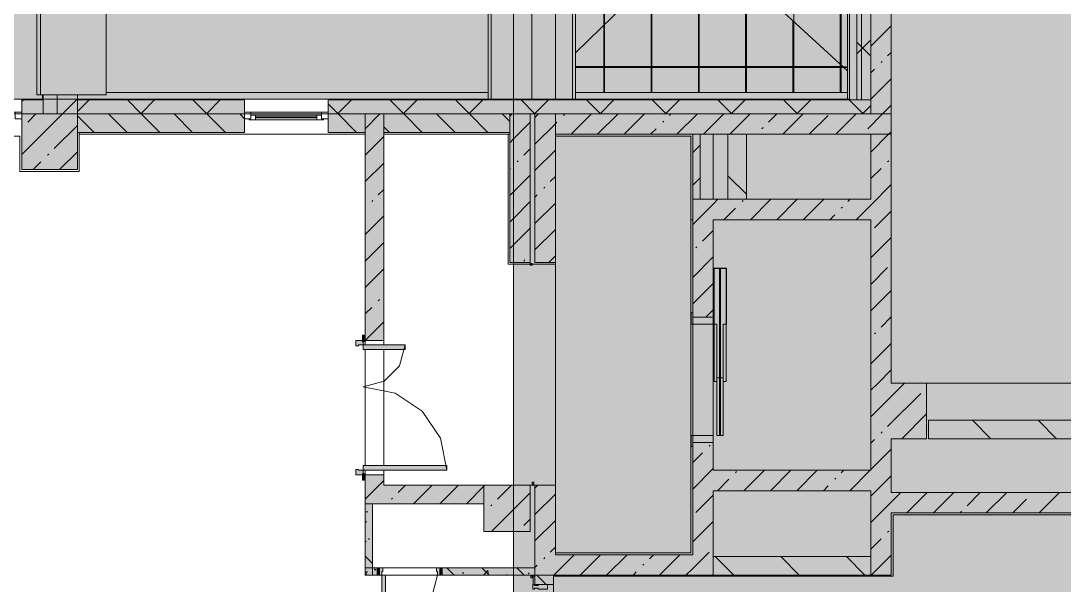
# Model space of a CAD drawing. Header units: millimetres. Extents: x -3817 to 677485, y -22715 to 103890.
# Drawn here: x 24211 to 24299.5, y -19524.2 to -19476.3 of the extents above; entities that cross this region are included whole.
import ezdxf

# ---------------------------------------------------------------- set-up
doc = ezdxf.new("R2010")
doc.units = ezdxf.units.MM
doc.layers.add('PDF _Геометрия', color=7, linetype='Continuous', true_color=0x1d1d1d)
doc.layers.add('PDF _Сплошная заливка', color=7, linetype='Continuous', true_color=0xffffff)

msp = doc.modelspace()

# ---------------------------------------------------------------- hatches: boundary and pattern name
at = {"layer": 'PDF _Сплошная заливка', "true_color": 0xd9d9d9, "transparency": 33554559}
for points in [[(23943.852, -19487.539), (23949.067, -19487.516), (23949.067, -19482.948), (24256.364, -19482.948), (24256.364, -19415.783), (24218.318, -19415.783), (24218.318, -19388.148), (23932.209, -19388.148), (23932.209, -19487.539)], [(24545.772, -19605.855), (24548.4, -19605.855), (24548.4, -19577.982), (24617.059, -19577.982), (24617.059, -19388.539), (24281.166, -19388.539), (24281.166, -19415.783), (24252.821, -19415.783), (24252.821, -19605.855), (24516.41, -19605.855)], [(24281.953, -19482.948), (24282.347, -19482.948), (24282.347, -19389.314), (24281.953, -19389.314), (24281.953, -19478.711)], [(24281.166, -19480.569), (24281.166, -19425.389), (24269.276, -19460.177), (24269.276, -19469.626), (24279.147, -19478.711)], [(24258.086, -19479.01), (24267.702, -19469.626), (24267.702, -19460.177), (24258.086, -19430.345), (24258.086, -19478.711)], [(24271.234, -19482.381), (24281.166, -19482.381), (24281.166, -19480.569), (24269.276, -19469.626), (24267.702, -19469.626), (24258.086, -19479.01), (24258.086, -19482.381), (24269.276, -19482.381)], [(24215.45, -19482.948), (24215.814, -19482.948), (24215.814, -19482.56), (24214.082, -19482.56), (24214.082, -19482.948)], [(24270.964, -19484.192), (24283.134, -19484.192), (24283.134, -19483.011), (24252.821, -19483.011), (24252.821, -19484.192), (24266.834, -19484.192)], [(24254.631, -19496.79), (24256.364, -19496.79), (24256.364, -19484.192), (24254.631, -19484.192), (24254.631, -19496.321)], [(24284.866, -19485.924), (24284.866, -19484.192), (24256.364, -19484.192), (24256.364, -19485.924), (24281.515, -19485.924)], [(24283.134, -19493.168), (24283.134, -19491.436), (24269.749, -19491.436), (24269.749, -19493.168), (24281.515, -19493.168)], [(24284.866, -19511.75), (24287.859, -19511.75), (24287.859, -19507.026), (24283.134, -19507.026), (24283.134, -19511.75)], [(24283.134, -19516.159), (24283.134, -19514.427), (24269.749, -19514.427), (24269.749, -19516.159), (24281.515, -19516.159)], [(24256.364, -19523.325), (24256.364, -19515.687), (24254.631, -19515.687), (24254.631, -19523.325), (24256.206, -19523.325)], [(24268.017, -19523.325), (24268.017, -19521.592), (24256.364, -19521.592), (24256.364, -19523.325), (24266.834, -19523.325)], [(24283.134, -19523.325), (24283.134, -19521.75), (24269.749, -19521.75), (24269.749, -19523.325), (24281.515, -19523.325)]]:
    msp.add_hatch(color=254, dxfattribs=at).paths.add_polyline_path(points)
h = msp.add_hatch(color=254, dxfattribs=at)
h.paths.add_polyline_path([(24283.134, -19484.192), (24284.866, -19484.192), (24284.866, -19472.382), (24283.134, -19472.382), (24283.134, -19478.711)], flags=0)
h.paths.add_polyline_path([(24284.866, -19467.657), (24284.866, -19425.139), (24283.134, -19425.139), (24283.134, -19467.657), (24284.423, -19467.657)], flags=0)
h.paths.add_polyline_path([(24283.134, -19420.415), (24284.866, -19420.415), (24284.866, -19395.219), (24283.134, -19395.219), (24283.134, -19419.627)], flags=0)
at = {"layer": 'PDF _Сплошная заливка', "transparency": 33554559}
h = msp.add_hatch(color=256, dxfattribs=at)
h.paths.add_polyline_path([(24181.382, -19484.192), (24204.003, -19484.192), (24204.003, -19483.011), (24187.523, -19483.019), (24187.468, -19483.523), (24181.437, -19483.523), (24181.382, -19483.011), (24152.826, -19483.019), (24152.771, -19483.523), (24143.588, -19483.504), (24143.535, -19483.011), (24106.999, -19483.019), (24106.944, -19483.523), (24100.912, -19483.523), (24100.857, -19483.011), (24067.575, -19483.019), (24067.52, -19483.523), (24066.158, -19483.499), (24066.158, -19483.011), (24052.434, -19483.011), (24052.434, -19484.192), (24164.067, -19484.192)], flags=0)
h.paths.add_polyline_path([(24211.09, -19484.192), (24212.9, -19484.192), (24212.845, -19483.011), (24211.09, -19483.011), (24211.09, -19483.114)], flags=0)
h.paths.add_polyline_path([(24215.814, -19484.192), (24229.987, -19484.192), (24229.987, -19483.011), (24215.814, -19483.011), (24215.814, -19483.114)], flags=0)
h.paths.add_polyline_path([(24252.821, -19484.192), (24252.821, -19483.011), (24237.073, -19483.011), (24237.073, -19484.192), (24252.153, -19484.192)], flags=0)
h.paths.add_polyline_path([(23973.214, -19484.192), (24004.404, -19484.192), (24004.404, -19483.011), (23951.492, -19483.011), (23951.492, -19483.46), (23950.311, -19483.46), (23950.311, -19484.192), (23958.533, -19484.192)], flags=0)
h.paths.add_polyline_path([(24028.025, -19484.192), (24028.025, -19483.011), (24023.301, -19483.011), (24023.301, -19484.192), (24024.597, -19484.192)], flags=0)
h.paths.add_polyline_path([(24011.49, -19484.192), (24016.215, -19484.192), (24016.215, -19483.011), (24011.49, -19483.011)], flags=0)
for points in [[(24215.814, -19484.192), (24215.814, -19482.948), (24214.082, -19482.948), (24214.082, -19484.192), (24215.45, -19484.192)], [(24211.09, -19488.916), (24215.814, -19488.916), (24215.814, -19484.192), (24211.09, -19484.192), (24211.09, -19487.516)], [(24250.301, -19517.262), (24250.301, -19515.687), (24241.797, -19515.687), (24241.797, -19517.262), (24244.812, -19517.262)], [(24252.153, -19519.624), (24252.821, -19519.624), (24252.821, -19515.687), (24250.301, -19515.687), (24250.301, -19519.624)]]:
    msp.add_hatch(color=256, dxfattribs=at).paths.add_polyline_path(points)
h = msp.add_hatch(color=256, dxfattribs=at)
h.paths.add_polyline_path([(24252.153, -19485.767), (24252.505, -19485.767), (24252.505, -19484.192), (24241.797, -19484.192), (24241.797, -19485.767), (24244.812, -19485.767)], flags=0)
h.paths.add_polyline_path([(24215.814, -19485.767), (24229.987, -19485.767), (24229.987, -19484.192), (24215.814, -19484.192)], flags=0)
h.paths.add_polyline_path([(24237.073, -19485.767), (24240.222, -19485.767), (24240.222, -19484.192), (24237.073, -19484.192)], flags=0)
h = msp.add_hatch(color=256, dxfattribs=at)
h.paths.add_polyline_path([(24240.222, -19517.262), (24241.797, -19517.262), (24241.797, -19514.821), (24240.222, -19514.821)], flags=0)
h.paths.add_polyline_path([(24240.222, -19503.404), (24241.797, -19503.404), (24241.797, -19484.192), (24240.222, -19484.192), (24240.222, -19496.321)], flags=0)
at = {"layer": 'PDF _Сплошная заливка', "true_color": 0xd9d9d9, "transparency": 33554559}
h = msp.add_hatch(color=254, dxfattribs=at)
h.paths.add_polyline_path([(24268.017, -19523.325), (24269.749, -19523.325), (24269.749, -19512.065), (24268.017, -19512.065), (24268.017, -19521.592)], flags=0)
h.paths.add_polyline_path([(24268.393, -19501.436), (24269.749, -19501.436), (24269.749, -19491.436), (24268.017, -19491.436), (24268.017, -19501.436)], flags=0)
at = {"layer": 'PDF _Сплошная заливка', "true_color": 0xe2e2e2, "transparency": 33554559}
h = msp.add_hatch(color=254, dxfattribs=at)
h.paths.add_polyline_path([(24240.065, -19514.821), (24240.065, -19514.427), (24239.435, -19514.349), (24239.435, -19514.821)], flags=0)
h.paths.add_polyline_path([(24239.435, -19503.877), (24239.671, -19503.798), (24240.065, -19503.798), (24240.065, -19503.404), (24239.435, -19503.404)], flags=0)
at = {"layer": 'PDF _Сплошная заливка', "true_color": 0xd9d9d9, "transparency": 33554559}
h = msp.add_hatch(color=254, dxfattribs=at)
h.paths.add_polyline_path([(24330.377, -19511.75), (24330.377, -19510.176), (24288.016, -19510.176), (24288.016, -19511.75), (24310.877, -19511.75)], flags=0)
h.paths.add_polyline_path([(24358.328, -19511.75), (24358.328, -19510.176), (24335.101, -19510.176), (24335.101, -19511.75)], flags=0)
at = {"layer": 'PDF _Сплошная заливка', "transparency": 33554559}
h = msp.add_hatch(color=256, dxfattribs=at)
h.paths.add_polyline_path([(24240.222, -19523.325), (24241.246, -19523.325), (24241.246, -19522.695), (24240.222, -19522.735)], flags=0)
h.paths.add_polyline_path([(24252.153, -19523.325), (24252.821, -19523.325), (24252.821, -19522.695), (24246.758, -19522.735), (24246.758, -19523.325)], flags=0)
at = {"layer": 'PDF _Сплошная заливка', "true_color": 0xe2e2e2, "transparency": 33554559}
h = msp.add_hatch(color=254, dxfattribs=at)
h.paths.add_polyline_path([(24241.64, -19523.325), (24241.718, -19522.695), (24241.443, -19522.735), (24241.443, -19523.325)], flags=0)
h.paths.add_polyline_path([(24246.364, -19523.325), (24246.561, -19523.325), (24246.561, -19522.695), (24246.295, -19522.735), (24246.364, -19523.01)], flags=0)

# ---------------------------------------------------------------- linework, layer by layer
at = {"layer": 'PDF _Геометрия', "color": 8, "lineweight": 9, "true_color": 0x808080}
msp.add_lwpolyline([(24256.364, -19415.783), (24218.318, -19415.783), (24218.318, -19388.148), (23932.209, -19388.148), (23932.209, -19487.539), (23949.067, -19487.539), (23949.067, -19482.948), (24252.821, -19482.948)], dxfattribs=at)
at = {"layer": 'PDF _Геометрия', "color": 8, "lineweight": 9, "true_color": 0x737373}
for points in [[(24252.821, -19496.79), (24254.238, -19496.79), (24254.238, -19484.192), (24252.821, -19484.192), (24283.134, -19484.192), (24283.134, -19483.011), (24283.134, -19482.948), (24283.134, -19390.495), (24302.031, -19390.495), (24302.031, -19388.539), (24302.031, -19390.495), (24326.44, -19390.495), (24326.44, -19388.539), (24326.44, -19390.495), (24335.103, -19390.495), (24335.103, -19388.539), (24335.103, -19390.495), (24342.19, -19390.495)], [(24302.031, -19389.707), (24283.134, -19389.707), (24282.347, -19389.707), (24282.347, -19482.948), (24282.347, -19483.011), (24281.953, -19483.011), (24281.953, -19482.948), (24281.953, -19389.314), (24282.347, -19389.314), (24283.134, -19389.314), (24302.031, -19389.314)], [(24281.717, -19419.627), (24283.134, -19419.627), (24283.134, -19484.192), (24284.866, -19484.192), (24284.866, -19472.382), (24284.866, -19477.106)], [(24212.673, -19421.617), (24212.673, -19482.56)], [(24250.693, -19421.831), (24250.937, -19421.831), (24252.821, -19421.831), (24250.927, -19421.831), (24250.68, -19421.831), (24250.674, -19421.831), (24250.672, -19421.831), (24250.672, -19482.948)], [(24250.927, -19421.831), (24250.927, -19482.948)], [(24281.166, -19421.659), (24281.166, -19482.948), (24252.821, -19482.948)], [(24258.086, -19482.948), (24258.086, -19421.831), (24258.084, -19421.831), (24258.078, -19421.831), (24257.83, -19421.831), (24256.364, -19421.831), (24257.82, -19421.831), (24258.064, -19421.831)], [(24257.83, -19482.948), (24257.83, -19421.831)], [(24281.323, -19421.659), (24281.323, -19482.948), (24281.323, -19482.987), (24281.323, -19483.011), (24281.953, -19483.011)], [(24258.078, -19479.018), (24267.702, -19469.626), (24267.702, -19460.177), (24258.078, -19430.321)], [(24267.702, -19469.626), (24269.276, -19469.626), (24281.17, -19480.573)], [(24283.134, -19478.455), (24284.866, -19476.723)], [(24281.953, -19479.097), (24282.347, -19478.704), (24283.134, -19477.916)], [(24283.134, -19479.289), (24282.347, -19478.501), (24281.953, -19478.108)], [(24284.558, -19479.276), (24284.866, -19478.968)], [(24284.866, -19479.468), (24284.866, -19484.192)], [(24283.134, -19480.7), (24283.435, -19480.399)], [(24283.996, -19479.838), (24284.09, -19479.744)], [(24283.134, -19482.945), (24284.866, -19481.213)], [(24204.003, -19482.948), (24211.09, -19482.948)], [(24212.396, -19482.56), (24212.683, -19482.56), (24218.236, -19482.56)], [(24217.798, -19482.56), (24212.83, -19482.56)], [(24217.782, -19482.56), (24212.845, -19482.56), (24212.845, -19482.948)], [(24212.861, -19482.948), (24212.861, -19482.56)], [(24212.9, -19482.948), (24212.9, -19482.56)], [(24215.798, -19482.932), (24215.814, -19482.916)], [(24215.814, -19482.948), (24215.814, -19482.56)], [(24218.014, -19482.56), (24218.165, -19482.56)], [(24218.174, -19482.56), (24218.026, -19482.56)], [(24229.987, -19482.948), (24237.073, -19482.948)], [(24281.323, -19482.987), (24252.821, -19482.987)], [(24282.347, -19483.011), (24283.134, -19483.011), (24282.347, -19483.011), (24281.953, -19483.011), (24281.323, -19483.011), (24252.821, -19483.011)], [(24254.632, -19484.192), (24253.451, -19483.011)], [(24254.588, -19484.192), (24255.769, -19483.011)], [(24260.2, -19484.192), (24259.019, -19483.011)], [(24260.156, -19484.192), (24261.337, -19483.011)], [(24265.767, -19484.192), (24264.586, -19483.011)], [(24265.723, -19484.192), (24266.904, -19483.011)], [(24271.335, -19484.192), (24270.154, -19483.011)], [(24271.291, -19484.192), (24272.472, -19483.011)], [(24276.903, -19484.192), (24275.721, -19483.011)], [(24276.858, -19484.192), (24278.04, -19483.011)], [(24281.166, -19482.948), (24281.323, -19482.948)], [(24282.47, -19484.192), (24281.289, -19483.011)], [(24282.426, -19484.192), (24283.134, -19483.484)], [(24282.874, -19485.45), (24284.132, -19484.192), (24284.866, -19483.458)], [(24252.821, -19486.318), (24254.238, -19484.902)], [(24254.631, -19484.508), (24254.947, -19484.192)], [(24271.009, -19491.436), (24272.583, -19491.436), (24272.583, -19485.924), (24284.866, -19485.924), (24284.866, -19484.192), (24256.364, -19484.192), (24256.364, -19485.924), (24268.017, -19485.924), (24268.017, -19491.436), (24268.647, -19491.436), (24268.647, -19485.924), (24271.009, -19485.924), (24271.009, -19491.436), (24269.749, -19491.436), (24268.017, -19491.436), (24268.017, -19501.436), (24269.749, -19501.436), (24269.749, -19493.168), (24283.134, -19493.168), (24283.134, -19507.026), (24283.134, -19511.75), (24283.134, -19514.427), (24269.749, -19514.427), (24269.749, -19512.065), (24268.017, -19512.065), (24268.017, -19521.592), (24256.364, -19521.592), (24256.364, -19515.687), (24254.631, -19515.687), (24254.631, -19523.325), (24256.206, -19523.325), (24256.364, -19523.325), (24268.017, -19523.325), (24269.749, -19523.325), (24283.134, -19523.325), (24283.134, -19521.75), (24283.134, -19516.159), (24269.749, -19516.159), (24269.749, -19521.75), (24283.134, -19521.75)], [(24254.631, -19486.753), (24256.364, -19485.021), (24256.495, -19484.889)], [(24257.057, -19484.328), (24257.15, -19484.234)], [(24257.705, -19485.924), (24259.437, -19484.192)], [(24259.95, -19485.924), (24261.682, -19484.192)], [(24262.195, -19485.924), (24263.927, -19484.192)], [(24265.475, -19484.889), (24265.569, -19484.795)], [(24266.037, -19484.328), (24266.172, -19484.192)], [(24266.685, -19485.924), (24268.417, -19484.192)], [(24268.93, -19485.924), (24270.662, -19484.192)], [(24271.175, -19485.924), (24272.907, -19484.192)], [(24274.455, -19484.889), (24275.152, -19484.192)], [(24275.665, -19485.924), (24277.397, -19484.192)], [(24277.91, -19485.924), (24279.506, -19484.328)], [(24280.155, -19485.924), (24281.887, -19484.192)], [(24264.44, -19485.924), (24264.914, -19485.45)], [(24269.749, -19491.436), (24269.749, -19485.924), (24268.647, -19485.924), (24268.017, -19485.924), (24268.017, -19491.436)], [(24272.583, -19485.924), (24271.009, -19485.924)], [(24284.866, -19507.026), (24284.866, -19485.924), (24283.134, -19485.924), (24283.134, -19491.436), (24272.583, -19491.436)], [(24273.894, -19485.45), (24273.987, -19485.357)], [(24282.4, -19485.924), (24282.406, -19485.918)], [(24283.134, -19487.435), (24284.645, -19485.924), (24284.866, -19485.703)], [(24284.866, -19485.924), (24284.866, -19488.995)], [(24253.689, -19487.695), (24254.238, -19487.147)], [(24254.631, -19488.998), (24256.364, -19487.266)], [(24268.017, -19487.466), (24268.647, -19486.837)], [(24253.128, -19488.256), (24253.221, -19488.163)], [(24284.558, -19488.256), (24284.651, -19488.163)], [(24252.821, -19490.808), (24254.238, -19489.392)], [(24272.583, -19491.008), (24271.009, -19489.433)], [(24283.134, -19489.68), (24283.996, -19488.818)], [(24255.934, -19489.94), (24256.364, -19489.511)], [(24268.017, -19490.25), (24268.647, -19489.62)], [(24281.891, -19493.168), (24283.134, -19491.925), (24284.866, -19490.192)], [(24254.631, -19491.243), (24254.812, -19491.062)], [(24255.373, -19490.501), (24255.466, -19490.408)], [(24252.821, -19493.053), (24254.238, -19491.637)], [(24254.631, -19493.488), (24256.364, -19491.756)], [(24268.017, -19493.572), (24269.749, -19491.84), (24270.153, -19491.436)], [(24272.21, -19491.624), (24272.304, -19491.53)], [(24272.911, -19493.168), (24274.643, -19491.436)], [(24275.156, -19493.168), (24276.888, -19491.436)], [(24277.401, -19493.168), (24279.133, -19491.436)], [(24280.629, -19492.185), (24280.722, -19492.092)], [(24281.19, -19491.624), (24281.378, -19491.436)], [(24284.866, -19491.357), (24284.866, -19495.294)], [(24270.666, -19493.168), (24271.649, -19492.185)], [(24279.646, -19493.168), (24280.068, -19492.746)], [(24283.435, -19493.869), (24284.866, -19492.437)], [(24252.821, -19495.298), (24254.238, -19493.881)], [(24254.631, -19495.733), (24256.364, -19494.001)], [(24268.843, -19494.991), (24269.749, -19494.085)], [(24283.134, -19496.415), (24284.866, -19494.682)], [(24268.282, -19495.552), (24268.375, -19495.459)], [(24255.819, -19496.79), (24256.364, -19496.246)], [(24268.017, -19498.062), (24269.749, -19496.33)], [(24253.689, -19496.675), (24253.783, -19496.582)], [(24283.134, -19498.66), (24284.558, -19497.236)], [(24284.866, -19497.656), (24284.866, -19501.593)], [(24268.017, -19500.307), (24269.749, -19498.575)], [(24283.134, -19500.905), (24284.866, -19499.172)], [(24269.133, -19501.436), (24269.749, -19500.82)], [(24269.749, -19501.436), (24269.749, -19512.065)], [(24283.996, -19502.287), (24284.866, -19501.417)], [(24268.017, -19511.475), (24268.017, -19502.026)], [(24283.435, -19502.849), (24283.529, -19502.755)], [(24283.134, -19505.395), (24284.866, -19503.662)], [(24283.134, -19523.325), (24284.866, -19523.325), (24284.866, -19518.049), (24303.606, -19518.049), (24303.606, -19516.317), (24284.866, -19516.317), (24284.866, -19511.75), (24287.859, -19511.75), (24287.859, -19507.026), (24284.866, -19507.026), (24284.866, -19503.955)], [(24283.134, -19507.64), (24283.748, -19507.026), (24284.866, -19505.907)], [(24283.134, -19509.885), (24285.993, -19507.026)], [(24284.558, -19510.706), (24287.364, -19507.9)], [(24285.759, -19511.75), (24287.859, -19509.65)], [(24293.326, -19511.75), (24291.751, -19510.176)], [(24298.893, -19511.75), (24297.318, -19510.176)], [(24283.996, -19511.267), (24284.09, -19511.174)], [(24269.404, -19512.39), (24269.497, -19512.296)], [(24283.134, -19512.13), (24283.435, -19511.829)], [(24268.017, -19513.777), (24268.843, -19512.951)], [(24283.134, -19514.375), (24284.866, -19512.642)], [(24268.017, -19516.022), (24269.749, -19514.29)], [(24271.649, -19514.635), (24271.742, -19514.541)], [(24272.369, -19516.159), (24274.102, -19514.427)], [(24274.614, -19516.159), (24276.347, -19514.427)], [(24276.859, -19516.159), (24278.592, -19514.427)], [(24280.068, -19515.196), (24280.161, -19515.103)], [(24280.629, -19514.635), (24280.837, -19514.427)], [(24281.349, -19516.159), (24283.082, -19514.427)], [(24283.134, -19516.62), (24284.866, -19514.887)], [(24252.821, -19519.624), (24254.238, -19519.624), (24254.238, -19515.687), (24252.821, -19515.687)], [(24254.631, -19515.938), (24254.882, -19515.687)], [(24270.124, -19516.159), (24271.088, -19515.196)], [(24279.104, -19516.159), (24279.506, -19515.757)], [(24252.821, -19517.748), (24254.238, -19516.331)], [(24254.631, -19518.183), (24256.364, -19516.45)], [(24268.282, -19518.002), (24269.749, -19516.535)], [(24283.134, -19518.864), (24284.866, -19517.132), (24285.682, -19516.317)], [(24286.195, -19518.049), (24287.925, -19516.319)], [(24288.44, -19518.049), (24290.172, -19516.317)], [(24291.293, -19517.441), (24292.417, -19516.317)], [(24292.929, -19518.049), (24294.662, -19516.317)], [(24295.174, -19518.049), (24296.344, -19516.88)], [(24296.905, -19516.319), (24296.907, -19516.317)], [(24297.419, -19518.049), (24299.152, -19516.317)], [(24253.689, -19519.125), (24254.238, -19518.576)], [(24290.731, -19518.002), (24290.825, -19517.909)], [(24254.631, -19520.428), (24256.364, -19518.695)], [(24268.017, -19520.512), (24269.749, -19518.78)], [(24253.19, -19519.624), (24253.221, -19519.593)], [(24283.134, -19521.109), (24283.996, -19520.247)], [(24284.558, -19519.686), (24284.651, -19519.593)], [(24255.934, -19521.37), (24256.364, -19520.94)], [(24255.373, -19521.931), (24255.466, -19521.838)], [(24256.224, -19523.325), (24256.364, -19523.185), (24257.956, -19521.592)], [(24258.469, -19523.325), (24260.201, -19521.592)], [(24260.714, -19523.325), (24262.446, -19521.592)], [(24264.353, -19521.931), (24264.691, -19521.592)], [(24265.204, -19523.325), (24266.936, -19521.592)], [(24267.449, -19523.325), (24268.017, -19522.757), (24269.404, -19521.37)], [(24269.749, -19521.75), (24269.749, -19523.325)], [(24271.494, -19523.325), (24269.92, -19521.75)], [(24277.062, -19523.325), (24275.487, -19521.75)], [(24282.63, -19523.325), (24281.055, -19521.75)], [(24283.164, -19523.325), (24284.866, -19521.622)], [(24252.821, -19523.325), (24254.631, -19523.325), (24254.631, -19522.695), (24252.821, -19522.695)], [(24254.631, -19522.673), (24254.812, -19522.492)], [(24262.959, -19523.325), (24263.23, -19523.054)], [(24263.792, -19522.492), (24263.885, -19522.399)], [(24255.579, -19524.112), (24254.792, -19523.325)], [(24269.694, -19523.325), (24269.749, -19523.27)], [(24254.631, -19524.112), (24254.915, -19524.112)], [(24255.702, -19524.112), (24256.206, -19524.112), (24256.206, -19540.883), (24255.702, -19540.883)]]:
    msp.add_lwpolyline(points, dxfattribs=at)
at = {"layer": 'PDF _Геометрия', "color": 253, "lineweight": 9, "true_color": 0xa6a6a6}
msp.add_lwpolyline([(24252.821, -19482.948), (24256.364, -19482.948), (24256.364, -19415.783)], dxfattribs=at)
at = {"layer": 'PDF _Геометрия', "color": 253, "lineweight": 9, "true_color": 0xaaaaaa}
for points in [[(24252.82, -19623.257), (24252.82, -19524.835), (24252.82, -19515.075), (24252.82, -19416.653)], [(24240.222, -19502.695), (24240.222, -19485.924), (24215.971, -19485.924), (24215.971, -19489.074), (24210.932, -19489.074), (24210.932, -19486.082), (24201.414, -19486.082), (24201.414, -19518.372), (24110.471, -19518.372), (24110.471, -19518.049), (24084.559, -19518.049)], [(24201.414, -19495.54), (24201.414, -19486.082), (24210.932, -19486.082), (24210.932, -19489.074), (24215.971, -19489.074), (24215.971, -19485.924)], [(24252.348, -19485.924), (24252.348, -19496.948), (24252.821, -19496.948), (24252.348, -19496.948), (24252.348, -19485.924), (24241.797, -19485.924), (24241.797, -19502.695)], [(24247.151, -19514.427), (24246.612, -19511.715), (24245.076, -19509.416), (24242.777, -19507.88), (24240.065, -19507.341), (24241.837, -19506.866), (24243.133, -19505.569), (24243.608, -19503.798)], [(24240.222, -19523.325), (24240.222, -19514.427)], [(24241.797, -19514.427), (24241.797, -19514.821)], [(24241.797, -19515.687), (24252.348, -19515.687), (24252.821, -19515.687)], [(24241.561, -19522.695), (24246.443, -19522.695), (24241.561, -19522.695)], [(24241.64, -19528.049), (24244.002, -19527.416), (24245.731, -19525.687), (24246.364, -19523.325), (24241.955, -19523.325), (24246.364, -19523.325), (24241.64, -19523.325)], [(24252.821, -19523.325), (24246.758, -19523.325)]]:
    msp.add_lwpolyline(points, dxfattribs=at)
at = {"layer": 'PDF _Геометрия', "color": 8, "lineweight": 9, "true_color": 0x737373}
for points in [[(24218.252, -19421.617), (24212.673, -19421.617), (24212.382, -19421.617), (24212.376, -19421.617), (24212.374, -19421.617), (24212.374, -19482.56), (24212.376, -19482.56), (24212.382, -19482.56), (24212.673, -19482.56), (24218.252, -19482.56)], [(24281.167, -19482.381), (24258.078, -19482.381)], [(24214.082, -19482.56), (24214.082, -19482.948)], [(24254.631, -19484.192), (24254.631, -19496.79), (24256.364, -19496.79), (24256.364, -19484.192)], [(24254.234, -19497.034), (24254.391, -19497.034), (24254.391, -19496.877), (24254.234, -19496.877)], [(24330.377, -19510.176), (24288.016, -19510.176), (24288.016, -19511.75), (24330.377, -19511.75)], [(24254.549, -19515.601), (24254.549, -19515.443), (24254.391, -19515.443), (24254.391, -19515.601)], [(24254.273, -19523.404), (24254.273, -19523.562), (24254.431, -19523.562), (24254.431, -19523.404)], [(24254.631, -19523.325), (24254.631, -19524.112), (24256.206, -19524.112), (24256.206, -19523.325)], [(24254.6, -19524.427), (24254.915, -19524.427), (24254.915, -19524.506), (24255.702, -19524.506), (24255.702, -19524.112), (24254.915, -19524.112), (24254.915, -19524.191), (24254.6, -19524.191), (24254.6, -19524.112), (24254.466, -19524.112), (24254.466, -19524.506), (24254.6, -19524.506)]]:
    msp.add_lwpolyline(points, close=True, dxfattribs=at)
at = {"layer": 'PDF _Геометрия', "color": 253, "lineweight": 9, "true_color": 0xa1a1a1}
msp.add_lwpolyline([(24254.378, -19482.948), (24254.378, -19421.831), (24256.364, -19421.831), (24254.378, -19421.831), (24252.821, -19421.831), (24254.378, -19421.831)], dxfattribs=at)
at = {"layer": 'PDF _Геометрия', "color": 9, "lineweight": 9, "true_color": 0xbdbdbd}
for points in [[(24276.6, -19421.659), (24276.6, -19438.75), (24276.6, -19476.366)], [(24280.53, -19427.249), (24280.53, -19479.984)], [(24280.609, -19427.019), (24280.609, -19480.057)], [(24260.465, -19476.688), (24260.465, -19437.729)], [(24260.544, -19482.381), (24260.544, -19476.611), (24260.544, -19437.972)], [(24268.497, -19469.626), (24268.497, -19482.381)], [(24268.575, -19469.626), (24268.575, -19482.381)], [(24272.512, -19472.604), (24272.512, -19482.381)], [(24264.481, -19472.769), (24264.481, -19482.381)], [(24264.56, -19472.692), (24264.56, -19482.381)], [(24272.591, -19472.677), (24272.591, -19482.381)], [(24260.465, -19476.688), (24260.465, -19482.381)], [(24276.528, -19476.3), (24276.528, -19482.381)], [(24276.607, -19476.373), (24276.607, -19482.381)], [(24280.733, -19480.171), (24258.078, -19480.171)], [(24280.819, -19480.25), (24258.078, -19480.25)], [(24280.543, -19479.996), (24280.543, -19482.381)], [(24280.622, -19480.069), (24280.622, -19482.381)], [(24280.75, -19480.187), (24281.17, -19480.187)], [(24280.836, -19480.265), (24281.17, -19480.265)]]:
    msp.add_lwpolyline(points, dxfattribs=at)
at = {"layer": 'PDF _Геометрия', "color": 9, "lineweight": 9, "true_color": 0xb7b7b7}
for points in [[(24284.866, -19472.382), (24284.866, -19484.192)], [(24218.252, -19482.381), (24250.68, -19482.381)], [(24267.859, -19493.168), (24268.017, -19493.168)], [(24284.866, -19493.168), (24284.866, -19507.026)], [(24270.851, -19502.026), (24270.875, -19502.026), (24270.875, -19497.278), (24270.355, -19497.278), (24270.355, -19506.593), (24270.379, -19506.593), (24270.379, -19497.302), (24270.851, -19497.302)], [(24268.017, -19502.026), (24268.017, -19501.081), (24267.899, -19501.081), (24267.899, -19502.026)], [(24268.017, -19502.026), (24269.749, -19502.026), (24269.749, -19501.436), (24268.017, -19501.436)], [(24268.017, -19502.026), (24268.017, -19511.475), (24269.749, -19511.475), (24269.749, -19502.026), (24268.017, -19502.026), (24269.749, -19502.026), (24269.749, -19511.475), (24268.017, -19511.475), (24268.017, -19502.026), (24268.017, -19511.475)], [(24270.615, -19506.908), (24270.851, -19506.908), (24270.851, -19502.026), (24270.615, -19502.026)], [(24270.064, -19511.475), (24270.3, -19511.475), (24270.3, -19506.593), (24270.064, -19506.593)], [(24268.017, -19512.419), (24268.017, -19511.475), (24267.899, -19511.475), (24267.899, -19512.419)], [(24268.017, -19512.065), (24269.749, -19512.065), (24269.749, -19511.475), (24268.017, -19511.475)], [(24256.206, -19523.403), (24285.024, -19523.403), (24285.024, -19518.207), (24385.747, -19518.207), (24285.024, -19518.207), (24285.024, -19523.403)]]:
    msp.add_lwpolyline(points, close=True, dxfattribs=at)
for points in [[(24281.167, -19482.381), (24258.078, -19482.381), (24281.166, -19482.381)], [(24212.845, -19482.56), (24212.845, -19482.948)], [(24256.364, -19486.082), (24267.859, -19486.082), (24256.364, -19486.082), (24256.364, -19521.435), (24267.859, -19521.435), (24267.859, -19486.082), (24267.859, -19521.435), (24256.364, -19521.435)], [(24283.134, -19493.168), (24269.749, -19493.168)], [(24252.821, -19515.687), (24256.364, -19515.687), (24256.364, -19496.948), (24252.821, -19496.948), (24256.364, -19496.948), (24256.364, -19496.79)], [(24269.804, -19502.026), (24269.828, -19502.026), (24269.828, -19497.302), (24270.3, -19497.302), (24270.3, -19506.593), (24270.324, -19506.593), (24270.324, -19497.278), (24269.804, -19497.278), (24269.804, -19502.026), (24269.804, -19497.278), (24270.324, -19497.278), (24270.324, -19506.593)], [(24270.3, -19505.125), (24270.3, -19497.302), (24269.828, -19497.302)], [(24270.355, -19506.593), (24270.355, -19497.278), (24270.875, -19497.278), (24270.875, -19502.026)], [(24270.851, -19497.302), (24270.379, -19497.302), (24270.379, -19505.125)], [(24267.899, -19502.026), (24267.899, -19501.081), (24268.017, -19501.081)], [(24269.749, -19512.065), (24269.749, -19501.436), (24269.749, -19512.065)], [(24269.749, -19501.436), (24269.749, -19502.026)], [(24270.064, -19506.908), (24269.828, -19506.908), (24270.064, -19506.908), (24270.064, -19502.026), (24269.828, -19502.026), (24269.828, -19506.908), (24269.828, -19502.026), (24270.064, -19502.026), (24270.064, -19506.593), (24270.3, -19506.593), (24270.3, -19511.475), (24270.064, -19511.475)], [(24270.615, -19505.125), (24270.615, -19502.026), (24270.851, -19502.026), (24270.851, -19506.908), (24270.615, -19506.908), (24270.615, -19511.475), (24270.379, -19511.475), (24270.615, -19511.475), (24270.615, -19506.593), (24270.379, -19506.593), (24270.379, -19511.475), (24270.379, -19506.593), (24270.615, -19506.593)], [(24283.134, -19511.75), (24283.134, -19507.026)], [(24287.859, -19507.026), (24330.377, -19507.026), (24287.859, -19507.026), (24287.859, -19511.75), (24284.866, -19511.75)], [(24267.899, -19511.475), (24267.899, -19512.419), (24268.017, -19512.419)], [(24269.749, -19511.475), (24269.749, -19512.065)], [(24254.631, -19515.687), (24254.238, -19515.687)], [(24254.474, -19524.117), (24254.474, -19523.325), (24252.821, -19523.325)], [(24254.474, -19523.403), (24254.631, -19523.403), (24254.47, -19523.403), (24254.47, -19524.114)]]:
    msp.add_lwpolyline(points, dxfattribs=at)
at = {"layer": 'PDF _Геометрия', "color": 7, "lineweight": 9}
for points in [[(24211.09, -19482.948), (24211.09, -19484.192), (24204.003, -19484.192), (24204.003, -19482.948)], [(24212.861, -19482.948), (24212.861, -19483.011), (24212.845, -19483.011), (24212.845, -19482.987), (24212.845, -19482.948), (24211.09, -19482.948), (24211.09, -19484.192), (24212.9, -19484.192), (24214.082, -19484.192), (24215.814, -19484.192), (24229.987, -19484.192), (24229.987, -19482.948), (24215.814, -19482.948), (24215.814, -19482.987)], [(24211.09, -19487.64), (24214.537, -19484.192), (24215.766, -19482.963)], [(24212.845, -19482.987), (24211.09, -19482.987)], [(24211.09, -19483.15), (24211.229, -19483.011)], [(24212.861, -19483.011), (24212.9, -19483.011), (24212.861, -19483.011), (24212.845, -19483.011), (24211.09, -19483.011)], [(24212.9, -19482.948), (24212.9, -19483.011), (24212.9, -19484.192)], [(24229.987, -19482.987), (24215.814, -19482.987), (24215.814, -19483.011), (24229.987, -19483.011)], [(24215.814, -19483.994), (24216.796, -19483.011)], [(24215.814, -19483.011), (24215.814, -19484.192), (24215.814, -19485.767), (24229.987, -19485.767), (24229.987, -19484.192), (24215.814, -19484.192)], [(24222.802, -19485.767), (24221.227, -19484.192), (24220.046, -19483.011)], [(24221.183, -19484.192), (24222.364, -19483.011)], [(24228.369, -19485.767), (24226.794, -19484.192), (24225.613, -19483.011)], [(24226.75, -19484.192), (24227.931, -19483.011)], [(24237.073, -19482.948), (24237.073, -19484.192), (24229.987, -19484.192), (24229.987, -19482.948)], [(24252.821, -19482.948), (24237.073, -19482.948), (24237.073, -19484.192), (24252.821, -19484.192), (24252.505, -19484.192), (24252.505, -19496.79), (24252.821, -19496.79)], [(24252.821, -19482.987), (24237.073, -19482.987)], [(24252.821, -19483.011), (24237.073, -19483.011)], [(24237.885, -19484.192), (24239.067, -19483.011)], [(24245.072, -19485.767), (24243.497, -19484.192), (24242.316, -19483.011)], [(24243.453, -19484.192), (24244.634, -19483.011)], [(24250.639, -19485.767), (24249.065, -19484.192), (24247.884, -19483.011)], [(24249.021, -19484.192), (24250.202, -19483.011)], [(24211.09, -19484.05), (24204.003, -19484.05)], [(24237.073, -19484.05), (24229.987, -19484.05)], [(24239.504, -19485.767), (24237.929, -19484.192), (24237.073, -19483.336)], [(24210.538, -19484.602), (24211.09, -19484.602)], [(24211.596, -19484.889), (24212.292, -19484.192)], [(24217.234, -19485.767), (24215.814, -19484.347)], [(24220.018, -19485.767), (24218.443, -19484.192)], [(24225.585, -19485.767), (24224.011, -19484.192)], [(24229.987, -19484.601), (24229.578, -19484.192)], [(24229.987, -19484.192), (24237.073, -19484.192)], [(24229.987, -19484.602), (24230.538, -19484.602)], [(24236.679, -19484.68), (24230.38, -19484.68)], [(24230.931, -19484.68), (24230.931, -19484.287)], [(24230.931, -19484.444), (24236.128, -19484.444)], [(24236.128, -19484.523), (24230.931, -19484.523)], [(24236.128, -19484.68), (24236.128, -19484.287)], [(24236.522, -19484.602), (24237.073, -19484.602)], [(24240.222, -19485.767), (24240.222, -19484.192), (24237.073, -19484.192), (24237.073, -19485.767), (24240.222, -19485.767), (24240.222, -19503.404), (24241.797, -19503.404), (24241.797, -19485.767), (24241.797, -19484.192), (24252.505, -19484.192), (24252.505, -19485.767), (24241.797, -19485.767)], [(24240.222, -19485.447), (24241.477, -19484.192)], [(24247.856, -19485.767), (24246.281, -19484.192)], [(24252.505, -19484.849), (24251.848, -19484.192)], [(24252.505, -19484.389), (24252.702, -19484.192)], [(24211.09, -19485.395), (24211.128, -19485.357)], [(24213.841, -19487.134), (24215.814, -19485.161)], [(24240.222, -19485.924), (24215.971, -19485.924), (24215.971, -19485.767), (24215.971, -19485.924)], [(24242.288, -19485.767), (24241.797, -19485.276)], [(24252.34, -19485.924), (24252.505, -19485.924), (24252.348, -19485.924), (24252.34, -19485.924), (24241.955, -19485.924), (24241.797, -19485.924)], [(24252.505, -19485.924), (24252.505, -19485.767)], [(24240.222, -19487.692), (24241.797, -19486.117)], [(24252.505, -19486.634), (24252.821, -19486.318)], [(24213.279, -19487.695), (24213.373, -19487.602)], [(24214.303, -19488.916), (24215.814, -19487.406)], [(24212.058, -19488.916), (24212.718, -19488.256)], [(24240.222, -19489.937), (24241.797, -19488.362)], [(24252.505, -19488.879), (24252.567, -19488.818)], [(24241.342, -19491.062), (24241.797, -19490.607)], [(24252.505, -19491.124), (24252.821, -19490.808)], [(24240.781, -19491.624), (24240.874, -19491.53)], [(24240.222, -19494.427), (24241.797, -19492.852)], [(24252.505, -19493.369), (24252.821, -19493.053)], [(24240.222, -19496.672), (24241.797, -19495.097)], [(24252.505, -19495.614), (24252.821, -19495.298)], [(24240.222, -19498.917), (24241.797, -19497.342)], [(24241.342, -19500.042), (24241.435, -19499.949)], [(24240.222, -19501.162), (24240.781, -19500.604)], [(24240.225, -19503.404), (24241.797, -19501.832)], [(24240.222, -19503.798), (24240.222, -19503.404), (24241.797, -19503.404), (24241.797, -19503.798)], [(24240.222, -19514.034), (24240.222, -19504.191)], [(24241.797, -19504.191), (24241.797, -19514.034)], [(24241.797, -19514.427), (24241.797, -19514.821), (24240.222, -19514.821), (24240.222, -19514.427)], [(24240.222, -19516.877), (24241.797, -19515.302)], [(24243.026, -19516.319), (24243.657, -19515.687)], [(24244.327, -19517.262), (24245.902, -19515.687)], [(24246.572, -19517.262), (24248.077, -19515.757)], [(24248.817, -19517.262), (24250.301, -19515.778), (24250.392, -19515.687)], [(24252.821, -19515.687), (24250.301, -19515.687), (24250.301, -19519.624), (24252.821, -19519.624)], [(24251.444, -19516.88), (24252.637, -19515.687)], [(24242.464, -19516.88), (24242.558, -19516.786)], [(24250.883, -19517.441), (24250.976, -19517.348)], [(24250.945, -19519.624), (24252.821, -19517.748)], [(24250.301, -19518.023), (24250.322, -19518.002)], [(24252.821, -19522.695), (24246.758, -19522.695), (24241.246, -19522.695), (24240.222, -19522.695), (24240.222, -19523.325), (24241.246, -19523.325), (24241.246, -19522.735)], [(24246.758, -19522.735), (24246.758, -19523.325), (24252.821, -19523.325)], [(24246.364, -19523.325), (24241.955, -19523.325)]]:
    msp.add_lwpolyline(points, dxfattribs=at)
for points in [[(24214.082, -19482.987), (24214.082, -19482.948), (24214.082, -19484.192), (24214.082, -19483.011)], [(24211.09, -19484.05), (24211.09, -19484.602), (24210.538, -19484.602), (24210.538, -19484.05)], [(24230.538, -19484.05), (24230.538, -19484.602), (24229.987, -19484.602), (24229.987, -19484.05)], [(24237.073, -19484.05), (24237.073, -19484.602), (24236.522, -19484.602), (24236.522, -19484.05)], [(24215.814, -19484.192), (24211.09, -19484.192), (24211.09, -19488.916), (24215.814, -19488.916)], [(24230.38, -19484.68), (24236.679, -19484.68), (24236.679, -19484.602), (24236.522, -19484.602), (24236.522, -19484.287), (24230.538, -19484.287), (24230.538, -19484.602), (24230.38, -19484.602)], [(24241.797, -19515.687), (24241.797, -19514.821), (24240.222, -19514.821), (24240.222, -19517.262), (24241.797, -19517.262), (24250.301, -19517.262), (24250.301, -19515.687)], [(24240.222, -19517.262), (24240.222, -19523.325), (24240.852, -19523.325), (24240.852, -19517.262)]]:
    msp.add_lwpolyline(points, close=True, dxfattribs=at)
at = {"layer": 'PDF _Геометрия', "color": 253, "lineweight": 9, "true_color": 0xaaaaaa}
for points in [[(24240.065, -19503.798), (24240.065, -19503.404), (24239.435, -19503.404), (24239.435, -19503.877), (24239.671, -19503.877), (24239.671, -19503.798)], [(24239.994, -19503.522), (24240.057, -19503.522), (24240.057, -19502.971), (24239.994, -19502.971)], [(24240.057, -19503.522), (24240.065, -19503.522), (24240.065, -19503.404), (24240.057, -19503.404)], [(24240.065, -19503.522), (24240.128, -19503.522), (24240.128, -19502.971), (24240.065, -19502.971)], [(24243.608, -19503.798), (24240.065, -19503.798), (24240.065, -19504.191), (24243.608, -19504.191)], [(24247.151, -19514.427), (24247.151, -19514.034), (24240.065, -19514.034), (24240.065, -19514.427)], [(24240.065, -19514.427), (24239.671, -19514.427), (24239.671, -19514.349), (24239.435, -19514.349), (24239.435, -19514.821), (24240.065, -19514.821)], [(24239.994, -19514.703), (24239.994, -19515.254), (24240.057, -19515.254), (24240.057, -19514.703)], [(24240.057, -19514.703), (24240.057, -19514.821), (24240.065, -19514.821), (24240.065, -19514.703)], [(24240.065, -19514.703), (24240.065, -19515.254), (24240.128, -19515.254), (24240.128, -19514.703)], [(24241.443, -19522.695), (24241.246, -19522.695), (24241.246, -19523.325), (24241.443, -19523.325)], [(24241.64, -19523.325), (24241.64, -19523.01), (24241.718, -19523.01), (24241.718, -19522.695), (24241.443, -19522.695), (24241.443, -19523.325)], [(24246.364, -19523.325), (24246.561, -19523.325), (24246.561, -19522.695), (24246.285, -19522.695), (24246.285, -19523.01), (24246.364, -19523.01)], [(24246.561, -19522.695), (24246.561, -19523.325), (24246.758, -19523.325), (24246.758, -19522.695)], [(24241.64, -19528.049), (24241.955, -19528.049), (24241.955, -19523.325), (24241.64, -19523.325)]]:
    msp.add_lwpolyline(points, close=True, dxfattribs=at)
at = {"layer": 'PDF _Геометрия', "color": 8, "lineweight": 9, "true_color": 0x787878}
for points in [[(24240.309, -19517.959), (24240.44, -19517.942)], [(24240.332, -19518.839), (24240.233, -19518.74)], [(24240.852, -19519.36), (24240.826, -19519.334)], [(24240.51, -19520.205), (24240.607, -19520.294)], [(24240.222, -19520.489), (24240.351, -19520.472)], [(24240.852, -19522.332), (24240.222, -19521.702)], [(24241.007, -19522.796), (24241.118, -19522.866)], [(24241.03, -19522.901), (24241.161, -19522.884)], [(24241.246, -19522.725), (24241.215, -19522.695)], [(24247.785, -19523.325), (24247.155, -19522.695)], [(24248.48, -19523.111), (24248.592, -19523.182)], [(24250.756, -19523.325), (24250.126, -19522.695)], [(24250.254, -19523.325), (24250.632, -19522.931)], [(24250.678, -19523.325), (24250.632, -19522.931)], [(24252.217, -19523.269), (24252.304, -19523.325)]]:
    msp.add_lwpolyline(points, dxfattribs=at)
for points in [[(24240.394, -19523.026), (24240.222, -19523.092)], [(24240.394, -19523.027), (24240.294, -19523.325)]]:
    msp.add_lwpolyline(points, close=True, dxfattribs=at)
at = {"layer": 'PDF _Геометрия', "color": 253, "lineweight": 9, "true_color": 0xa3a3a3}
for points in [[(24253.724, -19523.325), (24253.094, -19522.695)], [(24254.048, -19523.218), (24254.153, -19523.138)]]:
    msp.add_lwpolyline(points, dxfattribs=at)
at = {"layer": 'PDF _Сплошная заливка', "color": 254, "lineweight": 35, "true_color": 0xd9d9d9, "transparency": 33554559}
for points in [[(24283.134, -19483.011), (24283.134, -19389.707), (24282.347, -19483.011), (24282.347, -19389.707)], [(24214.082, -19482.948), (24214.082, -19482.56), (24212.9, -19482.948), (24212.9, -19482.56)], [(24254.238, -19496.79), (24254.238, -19484.192), (24252.821, -19496.79), (24252.821, -19484.192)], [(24268.647, -19491.436), (24268.647, -19485.924), (24268.017, -19491.436), (24268.017, -19485.924)], [(24272.583, -19491.436), (24272.583, -19485.924), (24271.009, -19491.436), (24271.009, -19485.924)], [(24284.866, -19507.026), (24284.866, -19485.924), (24283.134, -19507.026), (24283.134, -19485.924)], [(24284.866, -19523.325), (24284.866, -19511.75), (24283.134, -19523.325), (24283.134, -19511.75)], [(24254.238, -19519.624), (24254.238, -19515.687), (24252.821, -19519.624), (24252.821, -19515.687)], [(24303.606, -19518.049), (24303.606, -19516.317), (24284.866, -19518.049), (24284.866, -19516.317)], [(24254.631, -19523.325), (24254.631, -19522.695), (24252.821, -19523.325), (24252.821, -19522.735)], [(24254.631, -19524.112), (24256.206, -19524.112), (24254.631, -19523.325), (24256.206, -19523.325)]]:
    msp.add_solid(points, dxfattribs=at)
at = {"layer": 'PDF _Сплошная заливка', "lineweight": 35, "transparency": 33554559}
for points in [[(24214.082, -19484.192), (24214.082, -19482.948), (24212.9, -19484.192), (24212.9, -19483.011)], [(24252.821, -19496.79), (24252.821, -19484.192), (24252.505, -19496.79), (24252.505, -19484.192)], [(24240.852, -19523.325), (24240.852, -19517.262), (24240.222, -19523.325), (24240.222, -19517.262)]]:
    msp.add_solid(points, dxfattribs=at)
at = {"layer": 'PDF _Сплошная заливка', "color": 254, "lineweight": 35, "true_color": 0xe2e2e2, "transparency": 33554559}
for points in [[(24240.065, -19503.522), (24240.128, -19503.522), (24240.065, -19502.971)], [(24243.608, -19504.191), (24243.608, -19503.798), (24240.065, -19504.191), (24240.065, -19503.798)], [(24240.065, -19514.427), (24247.151, -19514.427), (24240.065, -19514.034), (24247.151, -19514.034)], [(24241.955, -19528.049), (24241.955, -19523.325), (24241.64, -19528.049), (24241.64, -19523.325)]]:
    msp.add_solid(points, dxfattribs=at)
at = {"layer": 'PDF _Сплошная заливка', "color": 7, "lineweight": 35, "true_color": 0xfbfbfb, "transparency": 33554559}
for points in [[(24241.246, -19523.325), (24241.443, -19523.325), (24241.246, -19522.735), (24241.443, -19522.695)], [(24246.561, -19523.325), (24246.758, -19523.325), (24246.561, -19522.735), (24246.758, -19522.695)]]:
    msp.add_solid(points, dxfattribs=at)

doc.saveas('drawing.dxf')
